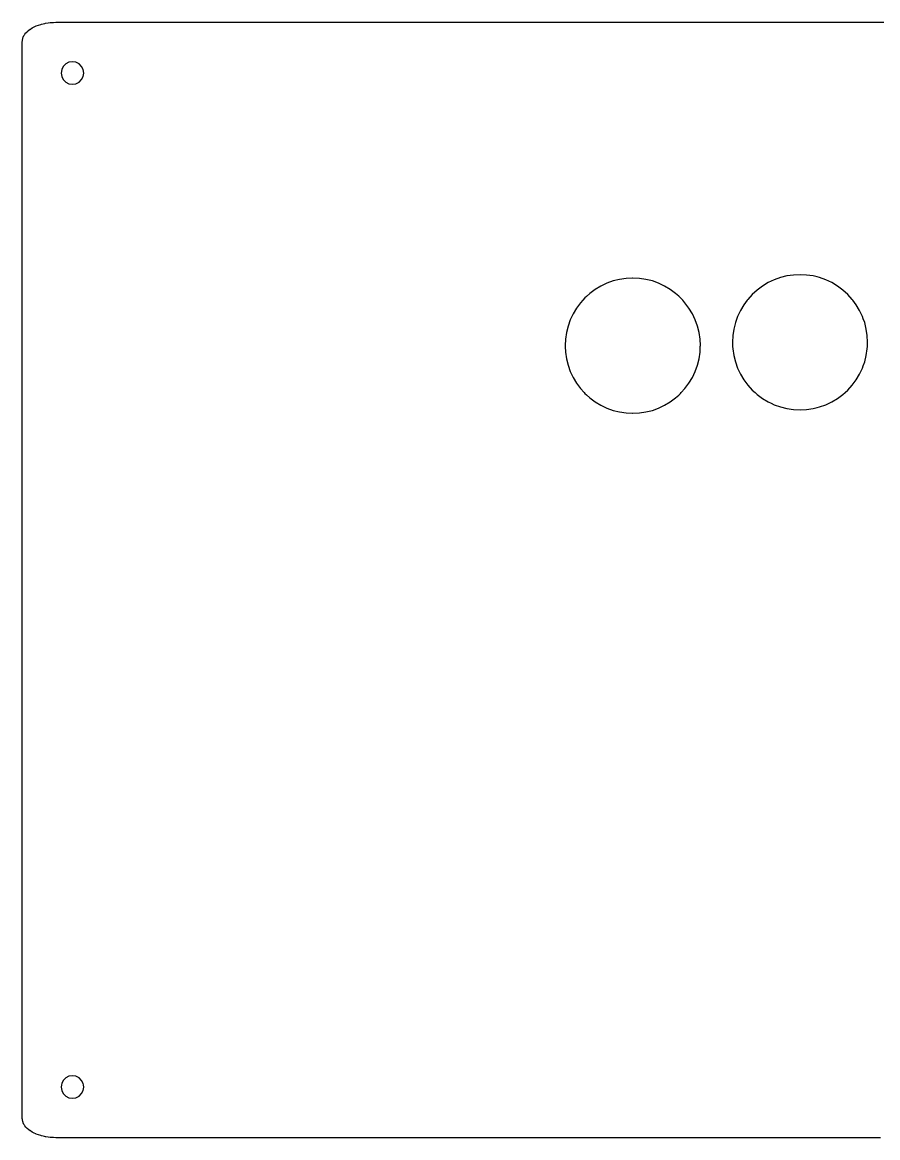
# Model space of a CAD drawing. Extents: x -84 to 264, y 2 to 200.
# Drawn here: x -83.8 to 68.1, y 2.2 to 200.2 of the extents above; entities that cross this region are included whole.
import ezdxf

# ---------------------------------------------------------------- set-up
doc = ezdxf.new("R2010")
doc.units = 0

msp = doc.modelspace()

# ---------------------------------------------------------------- linework, layer by layer
at = {"layer": 'Layer 1'}
for p, q in [((-80.097, 199.942), (-79.872, 199.989)), ((-79.872, 199.989), (-79.8213, 200)), ((-79.8213, 200), (-79.655, 200.035)), ((-79.655, 200.035), (-79.202, 200.108)), ((-79.202, 200.108), (-78.848, 200.148)), ((-78.848, 200.148), (-78.74, 200.16)), ((-78.74, 200.16), (-78.336, 200.187)), ((-78.336, 200.187), (-78.272, 200.191)), ((-78.272, 200.191), (-77.824, 200.201)), ((-77.824, 200.201), (-77.802, 200.202)), ((-77.802, 200.202), (-76.8, 200.202)), ((-76.8, 200.202), (-75.776, 200.202)), ((-75.776, 200.202), (-73.728, 200.202)), ((-73.728, 200.202), (-65.536, 200.202)), ((-65.536, 200.202), (-60.479, 200.202)), ((-60.479, 200.202), (-59, 200.202)), ((-59, 200.202), (-58.3, 200.202)), ((-58.3, 200.202), (-55.2, 200.202)), ((-55.2, 200.202), (-26.3, 200.202)), ((-26.3, 200.202), (-23.2, 200.202)), ((-23.2, 200.202), (-21.479, 200.202)), ((-21.479, 200.202), (-19, 200.202)), ((-19, 200.202), (0, 200.202)), ((0, 200.202), (131.072, 200.202)), ((-83.4355, 197.952), (-83.343, 198.095)), ((-83.343, 198.095), (-83.146, 198.338)), ((-83.146, 198.338), (-83.0222, 198.464)), ((-83.0222, 198.464), (-82.944, 198.544)), ((-82.944, 198.544), (-82.916, 198.572)), ((-82.916, 198.572), (-82.654, 198.795)), ((-82.654, 198.795), (-82.432, 198.955)), ((-82.432, 198.955), (-82.4032, 198.976)), ((-82.4032, 198.976), (-82.363, 199.005)), ((-82.363, 199.005), (-82.043, 199.202)), ((-82.043, 199.202), (-81.92, 199.267)), ((-81.92, 199.267), (-81.697, 199.384)), ((-81.697, 199.384), (-81.4652, 199.488)), ((-81.4652, 199.488), (-81.327, 199.55)), ((-81.327, 199.55), (-80.936, 199.699)), ((-80.936, 199.699), (-80.896, 199.712)), ((-80.896, 199.712), (-80.525, 199.83)), ((-80.525, 199.83), (-80.384, 199.867)), ((-80.384, 199.867), (-80.097, 199.942)), ((-83.8, 196.788), (-83.7906, 196.928)), ((-83.8, 195.904), (-83.8, 196.788)), ((-83.7906, 196.928), (-83.782, 197.056)), ((-83.782, 197.056), (-83.726, 197.322)), ((-83.726, 197.322), (-83.6847, 197.44)), ((-83.6847, 197.44), (-83.634, 197.585)), ((-83.634, 197.585), (-83.506, 197.843)), ((-83.506, 197.843), (-83.456, 197.92)), ((-83.456, 197.92), (-83.4355, 197.952)), ((-83.8, 194.88), (-83.8, 195.904)), ((-83.8, 193.856), (-83.8, 194.88)), ((-83.8, 192.832), (-83.8, 193.856)), ((-83.8, 191.808), (-83.8, 192.832)), ((-76.52, 192.377), (-76.804, 191.819)), ((-76.077, 192.82), (-76.52, 192.377)), ((-75.519, 193.104), (-76.077, 192.82)), ((-74.9, 193.202), (-75.519, 193.104)), ((-74.281, 193.104), (-74.9, 193.202)), ((-73.728, 192.823), (-74.281, 193.104)), ((-73.723, 192.82), (-73.728, 192.823)), ((-73.28, 192.377), (-73.723, 192.82)), ((-72.996, 191.819), (-73.28, 192.377)), ((-83.8, 190.784), (-83.8, 191.808)), ((-83.8, 189.76), (-83.8, 190.784)), ((-76.8058, 191.808), (-76.903, 191.2)), ((-76.903, 191.2), (-76.804, 190.581)), ((-76.804, 191.819), (-76.8058, 191.808)), ((-76.804, 190.581), (-76.52, 190.023)), ((-73.28, 190.023), (-72.996, 190.581)), ((-72.9943, 191.808), (-72.996, 191.819)), ((-72.996, 190.581), (-72.898, 191.2)), ((-72.898, 191.2), (-72.9943, 191.808)), ((-83.8, 188.736), (-83.8, 189.76)), ((-83.8, 187.712), (-83.8, 188.736)), ((-76.52, 190.023), (-76.077, 189.58)), ((-76.077, 189.58), (-75.519, 189.296)), ((-75.519, 189.296), (-74.9, 189.197)), ((-74.9, 189.197), (-74.281, 189.296)), ((-74.281, 189.296), (-73.728, 189.577)), ((-73.728, 189.577), (-73.723, 189.58)), ((-73.723, 189.58), (-73.28, 190.023)), ((-83.8, 186.688), (-83.8, 187.712)), ((-83.8, 185.664), (-83.8, 186.688)), ((-83.8, 184.64), (-83.8, 185.664)), ((-83.8, 183.616), (-83.8, 184.64)), ((-83.8, 182.592), (-83.8, 183.616)), ((-83.8, 181.568), (-83.8, 182.592)), ((-83.8, 180.544), (-83.8, 181.568)), ((-83.8, 179.52), (-83.8, 180.544)), ((-83.8, 178.496), (-83.8, 179.52)), ((-83.8, 177.472), (-83.8, 178.496)), ((-83.8, 176.448), (-83.8, 177.472)), ((-83.8, 175.424), (-83.8, 176.448)), ((-83.8, 174.4), (-83.8, 175.424)), ((-83.8, 173.376), (-83.8, 174.4)), ((-83.8, 172.352), (-83.8, 173.376)), ((-83.8, 171.328), (-83.8, 172.352)), ((-83.8, 170.304), (-83.8, 171.328)), ((-83.8, 169.28), (-83.8, 170.304)), ((-83.8, 168.256), (-83.8, 169.28)), ((-83.8, 167.232), (-83.8, 168.256)), ((-83.8, 166.208), (-83.8, 167.232)), ((-83.8, 165.184), (-83.8, 166.208)), ((-83.8, 164.16), (-83.8, 165.184)), ((-83.8, 163.136), (-83.8, 164.16)), ((-83.8, 162.112), (-83.8, 163.136)), ((-83.8, 161.088), (-83.8, 162.112)), ((-83.8, 160.064), (-83.8, 161.088)), ((-83.8, 159.04), (-83.8, 160.064)), ((-83.8, 158.016), (-83.8, 159.04)), ((-83.8, 156.992), (-83.8, 158.016)), ((-83.8, 155.968), (-83.8, 156.992)), ((-83.8, 154.944), (-83.8, 155.968)), ((-83.8, 153.92), (-83.8, 154.944)), ((22.257, 154.57), (21.115, 154.284)), ((23.422, 154.744), (22.257, 154.57)), ((24.576, 154.801), (23.422, 154.744)), ((24.598, 154.802), (24.576, 154.801)), ((25.774, 154.744), (24.598, 154.802)), ((26.939, 154.57), (25.774, 154.744)), ((28.081, 154.284), (26.939, 154.57)), ((49.707, 154.488), (49.152, 154.226)), ((50.816, 154.885), (49.707, 154.488)), ((51.958, 155.171), (50.816, 154.885)), ((53.123, 155.344), (51.958, 155.171)), ((54.299, 155.402), (53.123, 155.344)), ((55.475, 155.344), (54.299, 155.402)), ((56.64, 155.171), (55.475, 155.344)), ((57.344, 154.995), (56.64, 155.171)), ((57.782, 154.885), (57.344, 154.995)), ((58.891, 154.488), (57.782, 154.885)), ((59.956, 153.984), (58.891, 154.488)), ((-83.8, 152.896), (-83.8, 153.92)), ((-83.8, 151.872), (-83.8, 152.896)), ((17.931, 152.779), (16.985, 152.077)), ((18.941, 153.384), (17.931, 152.779)), ((20.006, 153.888), (18.941, 153.384)), ((21.115, 154.284), (20.006, 153.888)), ((29.19, 153.888), (28.081, 154.284)), ((30.255, 153.384), (29.19, 153.888)), ((31.265, 152.779), (30.255, 153.384)), ((32.211, 152.077), (31.265, 152.779)), ((46.685, 152.677), (45.813, 151.886)), ((47.631, 153.379), (46.685, 152.677)), ((48.641, 153.984), (47.631, 153.379)), ((49.152, 154.226), (48.641, 153.984)), ((60.966, 153.379), (59.956, 153.984)), ((61.912, 152.677), (60.966, 153.379)), ((62.784, 151.886), (61.912, 152.677)), ((-83.8, 150.848), (-83.8, 151.872)), ((-83.8, 149.824), (-83.8, 150.848)), ((15.7157, 150.848), (15.322, 150.414)), ((16.113, 151.286), (15.7157, 150.848)), ((16.384, 151.532), (16.113, 151.286)), ((16.985, 152.077), (16.384, 151.532)), ((32.768, 151.572), (32.211, 152.077)), ((33.083, 151.286), (32.768, 151.572)), ((33.4803, 150.848), (33.083, 151.286)), ((33.874, 150.414), (33.4803, 150.848)), ((44.8988, 150.848), (44.32, 150.068)), ((45.022, 151.014), (44.8988, 150.848)), ((45.813, 151.886), (45.022, 151.014)), ((63.575, 151.014), (62.784, 151.886)), ((63.6982, 150.848), (63.575, 151.014)), ((64.277, 150.068), (63.6982, 150.848)), ((-83.8, 148.8), (-83.8, 149.824)), ((-83.8, 147.776), (-83.8, 148.8)), ((14.62, 149.468), (14.015, 148.458)), ((15.322, 150.414), (14.62, 149.468)), ((34.576, 149.468), (33.874, 150.414)), ((35.181, 148.458), (34.576, 149.468)), ((43.715, 149.058), (43.211, 147.993)), ((44.32, 150.068), (43.715, 149.058)), ((64.882, 149.058), (64.277, 150.068)), ((65.386, 147.993), (64.882, 149.058)), ((-83.8, 146.752), (-83.8, 147.776)), ((-83.8, 145.728), (-83.8, 146.752)), ((13.511, 147.393), (13.115, 146.284)), ((14.015, 148.458), (13.511, 147.393)), ((35.685, 147.393), (35.181, 148.458)), ((36.081, 146.284), (35.685, 147.393)), ((42.815, 146.884), (42.529, 145.742)), ((43.211, 147.993), (42.815, 146.884)), ((65.536, 147.573), (65.386, 147.993)), ((65.782, 146.884), (65.536, 147.573)), ((66.068, 145.742), (65.782, 146.884)), ((-83.8, 144.704), (-83.8, 145.728)), ((-83.8, 143.68), (-83.8, 144.704)), ((12.829, 145.142), (12.656, 143.977)), ((13.115, 146.284), (12.829, 145.142)), ((36.367, 145.142), (36.081, 146.284)), ((36.54, 143.977), (36.367, 145.142)), ((42.356, 144.577), (42.298, 143.401)), ((42.529, 145.742), (42.356, 144.577)), ((66.241, 144.577), (66.068, 145.742)), ((66.299, 143.401), (66.241, 144.577)), ((-83.8, 142.656), (-83.8, 143.68)), ((-83.8, 141.632), (-83.8, 142.656)), ((12.656, 143.977), (12.598, 142.801)), ((12.598, 142.801), (12.6052, 142.656)), ((12.6052, 142.656), (12.656, 141.625)), ((36.598, 142.801), (36.54, 143.977)), ((36.54, 141.625), (36.5908, 142.656)), ((36.5908, 142.656), (36.598, 142.801)), ((42.298, 143.401), (42.3347, 142.656)), ((42.3347, 142.656), (42.356, 142.225)), ((66.241, 142.225), (66.2623, 142.656)), ((66.2623, 142.656), (66.299, 143.401)), ((-83.8, 140.608), (-83.8, 141.632)), ((-83.8, 139.584), (-83.8, 140.608)), ((12.656, 141.625), (12.829, 140.46)), ((36.367, 140.46), (36.54, 141.625)), ((42.356, 142.225), (42.529, 141.06)), ((42.529, 141.06), (42.815, 139.918)), ((65.782, 139.918), (66.068, 141.06)), ((66.068, 141.06), (66.241, 142.225)), ((-83.8, 138.56), (-83.8, 139.584)), ((12.829, 140.46), (13.115, 139.318)), ((13.115, 139.318), (13.511, 138.209)), ((35.685, 138.209), (36.081, 139.318)), ((36.081, 139.318), (36.367, 140.46)), ((42.815, 139.918), (43.211, 138.809)), ((43.211, 138.809), (43.715, 137.744)), ((64.882, 137.744), (65.386, 138.809)), ((65.386, 138.809), (65.536, 139.229)), ((65.536, 139.229), (65.782, 139.918)), ((-83.8, 137.536), (-83.8, 138.56)), ((-83.8, 136.512), (-83.8, 137.536)), ((13.511, 138.209), (14.015, 137.144)), ((14.015, 137.144), (14.62, 136.134)), ((34.576, 136.134), (35.181, 137.144)), ((35.181, 137.144), (35.685, 138.209)), ((43.715, 137.744), (44.32, 136.734)), ((44.32, 136.734), (45.022, 135.788)), ((63.575, 135.788), (64.277, 136.734)), ((64.277, 136.734), (64.882, 137.744)), ((-83.8, 135.488), (-83.8, 136.512)), ((-83.8, 134.464), (-83.8, 135.488)), ((14.62, 136.134), (15.322, 135.188)), ((15.322, 135.188), (15.9787, 134.464)), ((33.2173, 134.464), (33.874, 135.188)), ((33.874, 135.188), (34.576, 136.134)), ((45.022, 135.788), (45.813, 134.916)), ((45.813, 134.916), (46.3113, 134.464)), ((62.2857, 134.464), (62.784, 134.916)), ((62.784, 134.916), (63.575, 135.788)), ((-83.8, 133.44), (-83.8, 134.464)), ((-83.8, 132.416), (-83.8, 133.44)), ((15.9787, 134.464), (16.113, 134.316)), ((16.113, 134.316), (16.384, 134.07)), ((16.384, 134.07), (16.985, 133.525)), ((16.985, 133.525), (17.931, 132.823)), ((17.931, 132.823), (18.941, 132.218)), ((30.255, 132.218), (31.265, 132.823)), ((31.265, 132.823), (32.211, 133.525)), ((32.211, 133.525), (32.768, 134.03)), ((32.768, 134.03), (33.083, 134.316)), ((33.083, 134.316), (33.2173, 134.464)), ((46.3113, 134.464), (46.685, 134.125)), ((46.685, 134.125), (47.631, 133.423)), ((47.631, 133.423), (48.641, 132.818)), ((48.641, 132.818), (49.152, 132.576)), ((58.891, 132.314), (59.956, 132.818)), ((59.956, 132.818), (60.966, 133.423)), ((60.966, 133.423), (61.912, 134.125)), ((61.912, 134.125), (62.2857, 134.464)), ((-83.8, 131.392), (-83.8, 132.416)), ((-83.8, 130.368), (-83.8, 131.392)), ((18.941, 132.218), (20.006, 131.714)), ((20.006, 131.714), (21.115, 131.318)), ((21.115, 131.318), (22.257, 131.031)), ((22.257, 131.031), (23.422, 130.858)), ((23.422, 130.858), (24.576, 130.801)), ((24.576, 130.801), (24.598, 130.8)), ((24.598, 130.8), (25.774, 130.858)), ((25.774, 130.858), (26.939, 131.031)), ((26.939, 131.031), (28.081, 131.318)), ((28.081, 131.318), (29.19, 131.714)), ((29.19, 131.714), (30.255, 132.218)), ((49.152, 132.576), (49.707, 132.314)), ((49.707, 132.314), (50.816, 131.918)), ((50.816, 131.918), (51.958, 131.632)), ((51.958, 131.632), (53.123, 131.459)), ((53.123, 131.459), (54.299, 131.401)), ((54.299, 131.401), (55.475, 131.459)), ((55.475, 131.459), (56.64, 131.632)), ((56.64, 131.632), (57.344, 131.808)), ((57.344, 131.808), (57.782, 131.918)), ((57.782, 131.918), (58.891, 132.314)), ((-83.8, 129.344), (-83.8, 130.368)), ((-83.8, 128.32), (-83.8, 129.344)), ((-83.8, 127.296), (-83.8, 128.32)), ((-83.8, 126.272), (-83.8, 127.296)), ((-83.8, 125.248), (-83.8, 126.272)), ((-83.8, 124.224), (-83.8, 125.248)), ((-83.8, 123.2), (-83.8, 124.224)), ((-83.8, 122.176), (-83.8, 123.2)), ((-83.8, 121.152), (-83.8, 122.176)), ((-83.8, 120.128), (-83.8, 121.152)), ((-83.8, 119.104), (-83.8, 120.128)), ((-83.8, 118.08), (-83.8, 119.104)), ((-83.8, 117.056), (-83.8, 118.08)), ((-83.8, 116.032), (-83.8, 117.056)), ((-83.8, 115.008), (-83.8, 116.032)), ((-83.8, 113.984), (-83.8, 115.008)), ((-83.8, 112.96), (-83.8, 113.984)), ((-83.8, 111.936), (-83.8, 112.96)), ((-83.8, 110.912), (-83.8, 111.936)), ((-83.8, 109.888), (-83.8, 110.912)), ((-83.8, 108.864), (-83.8, 109.888)), ((-83.8, 107.84), (-83.8, 108.864)), ((-83.8, 106.816), (-83.8, 107.84)), ((-83.8, 105.792), (-83.8, 106.816)), ((-83.8, 104.768), (-83.8, 105.792)), ((-83.8, 103.744), (-83.8, 104.768)), ((-83.8, 102.72), (-83.8, 103.744)), ((-83.8, 101.696), (-83.8, 102.72)), ((-83.8, 100.672), (-83.8, 101.696)), ((-83.8, 99.648), (-83.8, 100.672)), ((-83.8, 98.624), (-83.8, 99.648)), ((-83.8, 97.6), (-83.8, 98.624)), ((-83.8, 96.576), (-83.8, 97.6)), ((-83.8, 95.552), (-83.8, 96.576)), ((-83.8, 94.528), (-83.8, 95.552)), ((-83.8, 93.504), (-83.8, 94.528)), ((-83.8, 92.48), (-83.8, 93.504)), ((-83.8, 91.456), (-83.8, 92.48)), ((-83.8, 90.432), (-83.8, 91.456)), ((-83.8, 89.408), (-83.8, 90.432)), ((-83.8, 88.384), (-83.8, 89.408)), ((-83.8, 87.36), (-83.8, 88.384)), ((-83.8, 86.336), (-83.8, 87.36)), ((-83.8, 85.312), (-83.8, 86.336)), ((-83.8, 84.288), (-83.8, 85.312)), ((-83.8, 83.264), (-83.8, 84.288)), ((-83.8, 82.24), (-83.8, 83.264)), ((-83.8, 81.216), (-83.8, 82.24)), ((-83.8, 80.192), (-83.8, 81.216)), ((-83.8, 79.168), (-83.8, 80.192)), ((-83.8, 78.144), (-83.8, 79.168)), ((-83.8, 77.12), (-83.8, 78.144)), ((-83.8, 76.096), (-83.8, 77.12)), ((-83.8, 75.072), (-83.8, 76.096)), ((-83.8, 74.048), (-83.8, 75.072)), ((-83.8, 73.024), (-83.8, 74.048)), ((-83.8, 72), (-83.8, 73.024)), ((-83.8, 70.976), (-83.8, 72)), ((-83.8, 69.952), (-83.8, 70.976)), ((-83.8, 68.928), (-83.8, 69.952)), ((-83.8, 67.904), (-83.8, 68.928)), ((-83.8, 66.88), (-83.8, 67.904)), ((-83.8, 65.856), (-83.8, 66.88)), ((-83.8, 64.832), (-83.8, 65.856)), ((-83.8, 63.808), (-83.8, 64.832)), ((-83.8, 62.784), (-83.8, 63.808)), ((-83.8, 61.76), (-83.8, 62.784)), ((-83.8, 60.736), (-83.8, 61.76)), ((-83.8, 59.712), (-83.8, 60.736)), ((-83.8, 58.688), (-83.8, 59.712)), ((-83.8, 57.664), (-83.8, 58.688)), ((-83.8, 56.64), (-83.8, 57.664)), ((-83.8, 55.616), (-83.8, 56.64)), ((-83.8, 54.592), (-83.8, 55.616)), ((-83.8, 53.568), (-83.8, 54.592)), ((-83.8, 52.544), (-83.8, 53.568)), ((-83.8, 51.52), (-83.8, 52.544)), ((-83.8, 50.496), (-83.8, 51.52)), ((-83.8, 49.472), (-83.8, 50.496)), ((-83.8, 48.448), (-83.8, 49.472)), ((-83.8, 47.424), (-83.8, 48.448)), ((-83.8, 46.4), (-83.8, 47.424)), ((-83.8, 45.376), (-83.8, 46.4)), ((-83.8, 44.352), (-83.8, 45.376)), ((-83.8, 43.328), (-83.8, 44.352)), ((-83.8, 42.304), (-83.8, 43.328)), ((-83.8, 41.28), (-83.8, 42.304)), ((-83.8, 40.256), (-83.8, 41.28)), ((-83.8, 39.232), (-83.8, 40.256)), ((-83.8, 38.208), (-83.8, 39.232)), ((-83.8, 37.184), (-83.8, 38.208)), ((-83.8, 36.16), (-83.8, 37.184)), ((-83.8, 35.136), (-83.8, 36.16)), ((-83.8, 34.112), (-83.8, 35.136)), ((-83.8, 33.088), (-83.8, 34.112)), ((-83.8, 32.064), (-83.8, 33.088)), ((-83.8, 31.04), (-83.8, 32.064)), ((-83.8, 30.016), (-83.8, 31.04)), ((-83.8, 28.992), (-83.8, 30.016)), ((-83.8, 27.968), (-83.8, 28.992)), ((-83.8, 26.944), (-83.8, 27.968)), ((-83.8, 25.92), (-83.8, 26.944)), ((-83.8, 24.896), (-83.8, 25.92)), ((-83.8, 23.872), (-83.8, 24.896)), ((-83.8, 22.848), (-83.8, 23.872)), ((-83.8, 21.824), (-83.8, 22.848)), ((-83.8, 20.8), (-83.8, 21.824)), ((-83.8, 19.776), (-83.8, 20.8)), ((-83.8, 18.752), (-83.8, 19.776)), ((-83.8, 17.728), (-83.8, 18.752)), ((-83.8, 16.704), (-83.8, 17.728)), ((-83.8, 15.68), (-83.8, 16.704)), ((-83.8, 14.656), (-83.8, 15.68)), ((-83.8, 13.632), (-83.8, 14.656)), ((-83.8, 12.608), (-83.8, 13.632)), ((-83.8, 11.584), (-83.8, 12.608)), ((-76.52, 12.377), (-76.804, 11.819)), ((-76.077, 12.82), (-76.52, 12.377)), ((-75.519, 13.104), (-76.077, 12.82)), ((-74.9, 13.202), (-75.519, 13.104)), ((-74.281, 13.104), (-74.9, 13.202)), ((-73.728, 12.8225), (-74.281, 13.104)), ((-73.723, 12.82), (-73.728, 12.8225)), ((-73.728, 12.8225), (-73.728, 12.8225)), ((-73.28, 12.377), (-73.723, 12.82)), ((-72.996, 11.819), (-73.28, 12.377)), ((-83.8, 10.56), (-83.8, 11.584)), ((-83.8, 9.536), (-83.8, 10.56)), ((-76.8416, 11.584), (-76.903, 11.2)), ((-76.903, 11.2), (-76.804, 10.581)), ((-76.804, 11.819), (-76.8416, 11.584)), ((-76.804, 10.581), (-76.52, 10.023)), ((-76.52, 10.023), (-76.077, 9.58)), ((-73.723, 9.58), (-73.28, 10.023)), ((-73.28, 10.023), (-72.996, 10.581)), ((-72.9588, 11.584), (-72.996, 11.819)), ((-72.996, 10.581), (-72.898, 11.2)), ((-72.898, 11.2), (-72.9588, 11.584)), ((-83.8, 8.512), (-83.8, 9.536)), ((-83.8, 7.488), (-83.8, 8.512)), ((-76.077, 9.58), (-75.519, 9.295)), ((-75.519, 9.295), (-74.9, 9.197)), ((-74.9, 9.197), (-74.281, 9.295)), ((-74.281, 9.295), (-73.728, 9.5775)), ((-73.728, 9.5775), (-73.723, 9.58)), ((-83.8, 6.464), (-83.8, 7.488)), ((-83.8, 5.616), (-83.8, 6.464)), ((-83.7882, 5.44), (-83.8, 5.616)), ((-83.782, 5.348), (-83.7882, 5.44)), ((-83.726, 5.082), (-83.782, 5.348)), ((-83.6721, 4.928), (-83.726, 5.082)), ((-83.634, 4.819), (-83.6721, 4.928)), ((-83.506, 4.561), (-83.634, 4.819)), ((-83.456, 4.4837), (-83.506, 4.561)), ((-83.4122, 4.416), (-83.456, 4.4837)), ((-83.343, 4.309), (-83.4122, 4.416)), ((-83.146, 4.066), (-83.343, 4.309)), ((-82.9868, 3.904), (-83.146, 4.066)), ((-82.944, 3.8605), (-82.9868, 3.904)), ((-82.916, 3.832), (-82.944, 3.8605)), ((-82.654, 3.609), (-82.916, 3.832)), ((-82.432, 3.4488), (-82.654, 3.609)), ((-82.363, 3.399), (-82.432, 3.4488)), ((-82.3516, 3.392), (-82.363, 3.399)), ((-82.043, 3.202), (-82.3516, 3.392)), ((-81.92, 3.1373), (-82.043, 3.202)), ((-81.697, 3.02), (-81.92, 3.1373)), ((-81.408, 2.8903), (-81.697, 3.02)), ((-81.3849, 2.88), (-81.408, 2.8903)), ((-81.327, 2.854), (-81.3849, 2.88)), ((-80.936, 2.705), (-81.327, 2.854)), ((-80.896, 2.6923), (-80.936, 2.705)), ((-80.525, 2.574), (-80.896, 2.6923)), ((-80.384, 2.5371), (-80.525, 2.574)), ((-80.097, 2.462), (-80.384, 2.5371)), ((-79.872, 2.4147), (-80.097, 2.462)), ((-79.655, 2.369), (-79.872, 2.4147)), ((-79.6488, 2.368), (-79.655, 2.369)), ((-79.202, 2.296), (-79.6488, 2.368)), ((-78.848, 2.2561), (-79.202, 2.296)), ((-78.74, 2.244), (-78.848, 2.2561)), ((-78.272, 2.212), (-78.74, 2.244)), ((-77.824, 2.2025), (-78.272, 2.212)), ((-77.802, 2.202), (-77.824, 2.2025)), ((-76.8, 2.202), (-77.802, 2.202)), ((-75.776, 2.202), (-76.8, 2.202)), ((-74.752, 2.202), (-75.776, 2.202)), ((-73.728, 2.202), (-74.752, 2.202)), ((-72.704, 2.202), (-73.728, 2.202)), ((-71.68, 2.202), (-72.704, 2.202)), ((-70.656, 2.202), (-71.68, 2.202)), ((-69.632, 2.202), (-70.656, 2.202)), ((-68.608, 2.202), (-69.632, 2.202)), ((-67.584, 2.202), (-68.608, 2.202)), ((-66.56, 2.202), (-67.584, 2.202)), ((-65.536, 2.202), (-66.56, 2.202)), ((-64.512, 2.202), (-65.536, 2.202)), ((-63.488, 2.202), (-64.512, 2.202)), ((-62.464, 2.202), (-63.488, 2.202)), ((-61.44, 2.202), (-62.464, 2.202)), ((-60.479, 2.202), (-61.44, 2.202)), ((-60.416, 2.202), (-60.479, 2.202)), ((-59.392, 2.202), (-60.416, 2.202)), ((-59, 2.202), (-59.392, 2.202)), ((-58.368, 2.202), (-59, 2.202)), ((-58.3, 2.202), (-58.368, 2.202)), ((-57.344, 2.202), (-58.3, 2.202)), ((-56.32, 2.202), (-57.344, 2.202)), ((-55.296, 2.202), (-56.32, 2.202)), ((-55.2, 2.202), (-55.296, 2.202)), ((-54.272, 2.202), (-55.2, 2.202)), ((-53.248, 2.202), (-54.272, 2.202)), ((-52.224, 2.202), (-53.248, 2.202)), ((-51.2, 2.202), (-52.224, 2.202)), ((-50.176, 2.202), (-51.2, 2.202)), ((-49.152, 2.202), (-50.176, 2.202)), ((-48.128, 2.202), (-49.152, 2.202)), ((-47.104, 2.202), (-48.128, 2.202)), ((-46.08, 2.202), (-47.104, 2.202)), ((-45.056, 2.202), (-46.08, 2.202)), ((-44.032, 2.202), (-45.056, 2.202)), ((-43.008, 2.202), (-44.032, 2.202)), ((-41.984, 2.202), (-43.008, 2.202)), ((-40.96, 2.202), (-41.984, 2.202)), ((-39.936, 2.202), (-40.96, 2.202)), ((-38.912, 2.202), (-39.936, 2.202)), ((-37.888, 2.202), (-38.912, 2.202)), ((-36.864, 2.202), (-37.888, 2.202)), ((-35.84, 2.202), (-36.864, 2.202)), ((-34.816, 2.202), (-35.84, 2.202)), ((-33.792, 2.202), (-34.816, 2.202)), ((-32.768, 2.202), (-33.792, 2.202)), ((-31.744, 2.202), (-32.768, 2.202)), ((-30.72, 2.202), (-31.744, 2.202)), ((-29.696, 2.202), (-30.72, 2.202)), ((-28.672, 2.202), (-29.696, 2.202)), ((-27.648, 2.202), (-28.672, 2.202)), ((-26.624, 2.202), (-27.648, 2.202)), ((-25.6, 2.202), (-26.624, 2.202)), ((-24.576, 2.202), (-25.6, 2.202)), ((-23.552, 2.202), (-24.576, 2.202)), ((-22.528, 2.202), (-23.552, 2.202)), ((-21.504, 2.202), (-22.528, 2.202)), ((-21.479, 2.202), (-21.504, 2.202)), ((-20.48, 2.202), (-21.479, 2.202)), ((-19.456, 2.202), (-20.48, 2.202)), ((-19, 2.202), (-19.456, 2.202)), ((-18.432, 2.202), (-19, 2.202)), ((-17.408, 2.202), (-18.432, 2.202)), ((-16.384, 2.202), (-17.408, 2.202)), ((-15.36, 2.202), (-16.384, 2.202)), ((-14.336, 2.202), (-15.36, 2.202)), ((-13.312, 2.202), (-14.336, 2.202)), ((-12.288, 2.202), (-13.312, 2.202)), ((-11.264, 2.202), (-12.288, 2.202)), ((-10.24, 2.202), (-11.264, 2.202)), ((-9.216, 2.202), (-10.24, 2.202)), ((-8.192, 2.202), (-9.216, 2.202)), ((-7.168, 2.202), (-8.192, 2.202)), ((-6.144, 2.202), (-7.168, 2.202)), ((-5.12, 2.202), (-6.144, 2.202)), ((-4.096, 2.202), (-5.12, 2.202)), ((-3.072, 2.202), (-4.096, 2.202)), ((-2.048, 2.202), (-3.072, 2.202)), ((-1.024, 2.202), (-2.048, 2.202)), ((0, 2.202), (-1.024, 2.202)), ((1.024, 2.202), (0, 2.202)), ((2.048, 2.202), (1.024, 2.202)), ((3.072, 2.202), (2.048, 2.202)), ((4.096, 2.202), (3.072, 2.202)), ((5.12, 2.202), (4.096, 2.202)), ((6.144, 2.202), (5.12, 2.202)), ((7.168, 2.202), (6.144, 2.202)), ((8.192, 2.202), (7.168, 2.202)), ((9.216, 2.202), (8.192, 2.202)), ((10.24, 2.202), (9.216, 2.202)), ((11.264, 2.202), (10.24, 2.202)), ((12.288, 2.202), (11.264, 2.202)), ((13.312, 2.202), (12.288, 2.202)), ((14.336, 2.202), (13.312, 2.202)), ((15.36, 2.202), (14.336, 2.202)), ((16.384, 2.202), (15.36, 2.202)), ((17.408, 2.202), (16.384, 2.202)), ((18.432, 2.202), (17.408, 2.202)), ((19.456, 2.202), (18.432, 2.202)), ((20.48, 2.202), (19.456, 2.202)), ((21.504, 2.202), (20.48, 2.202)), ((22.528, 2.202), (21.504, 2.202)), ((23.552, 2.202), (22.528, 2.202)), ((24.576, 2.202), (23.552, 2.202)), ((25.6, 2.202), (24.576, 2.202)), ((26.624, 2.202), (25.6, 2.202)), ((27.648, 2.202), (26.624, 2.202)), ((28.672, 2.202), (27.648, 2.202)), ((29.696, 2.202), (28.672, 2.202)), ((30.72, 2.202), (29.696, 2.202)), ((31.744, 2.202), (30.72, 2.202)), ((32.768, 2.202), (31.744, 2.202)), ((33.792, 2.202), (32.768, 2.202)), ((34.816, 2.202), (33.792, 2.202)), ((35.84, 2.202), (34.816, 2.202)), ((36.864, 2.202), (35.84, 2.202)), ((37.888, 2.202), (36.864, 2.202)), ((38.912, 2.202), (37.888, 2.202)), ((39.936, 2.202), (38.912, 2.202)), ((40.96, 2.202), (39.936, 2.202)), ((41.984, 2.202), (40.96, 2.202)), ((43.008, 2.202), (41.984, 2.202)), ((44.032, 2.202), (43.008, 2.202)), ((45.056, 2.202), (44.032, 2.202)), ((46.08, 2.202), (45.056, 2.202)), ((47.104, 2.202), (46.08, 2.202)), ((48.128, 2.202), (47.104, 2.202)), ((49.152, 2.202), (48.128, 2.202)), ((50.176, 2.202), (49.152, 2.202)), ((51.2, 2.202), (50.176, 2.202)), ((52.224, 2.202), (51.2, 2.202)), ((53.248, 2.202), (52.224, 2.202)), ((54.272, 2.202), (53.248, 2.202)), ((55.296, 2.202), (54.272, 2.202)), ((56.32, 2.202), (55.296, 2.202)), ((57.344, 2.202), (56.32, 2.202)), ((58.368, 2.202), (57.344, 2.202)), ((59.392, 2.202), (58.368, 2.202)), ((60.416, 2.202), (59.392, 2.202)), ((61.44, 2.202), (60.416, 2.202)), ((62.464, 2.202), (61.44, 2.202)), ((63.488, 2.202), (62.464, 2.202)), ((64.512, 2.202), (63.488, 2.202)), ((65.536, 2.202), (64.512, 2.202)), ((66.56, 2.202), (65.536, 2.202)), ((67.584, 2.202), (66.56, 2.202)), ((68.608, 2.202), (67.584, 2.202))]:
    msp.add_line(p, q, dxfattribs=at)

doc.saveas('drawing.dxf')
